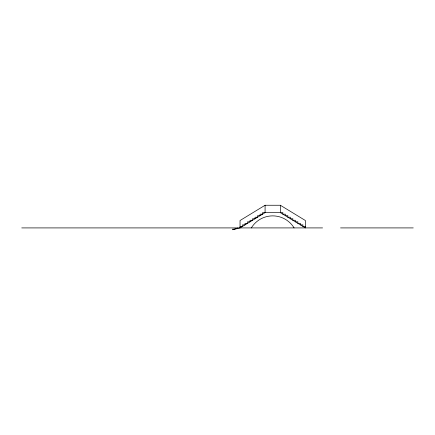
<?xml version="1.0" encoding="UTF-8"?>
<svg xmlns="http://www.w3.org/2000/svg" width="435" height="435" viewBox="0 0 435 435"><rect width="100%" height="100%" fill="white"/><g stroke="black" fill="none" stroke-linecap="round" stroke-linejoin="round"><path stroke-width="0.65" d="M280.352 205.255L280.352 212.644L305.397 227.913L305.397 220.523L280.352 205.255L265.084 205.255L240.038 220.523L240.038 227.913L232.524 229.745L232.524 229.136L235.03 229.136L235.03 228.527L237.532 228.527L237.532 227.913M240.038 227.913L265.084 212.644L265.084 205.255M240.038 226.39L242.54 226.39L242.54 224.862L245.046 224.862L245.046 223.334L247.553 223.334L247.553 221.806L250.054 221.806L250.054 220.279L252.561 220.279L252.561 218.751L255.062 218.751L255.062 217.223L257.569 217.223L257.569 215.7L260.076 215.7L260.076 214.172L262.577 214.172L262.577 212.644L282.859 212.644L282.859 214.172L285.365 214.172L285.365 215.7L287.867 215.7L287.867 217.223L290.373 217.223L290.373 218.751L292.875 218.751L292.875 220.279L295.381 220.279L295.381 221.806L297.888 221.806L297.888 223.334L300.389 223.334L300.389 224.862L302.896 224.862L302.896 226.39L305.397 226.39M21.75 227.913L322.569 227.913M340.551 227.913L413.25 227.913M251.338 227.913A25.007 25.007 0 0 1 294.098 227.913"/></g></svg>
